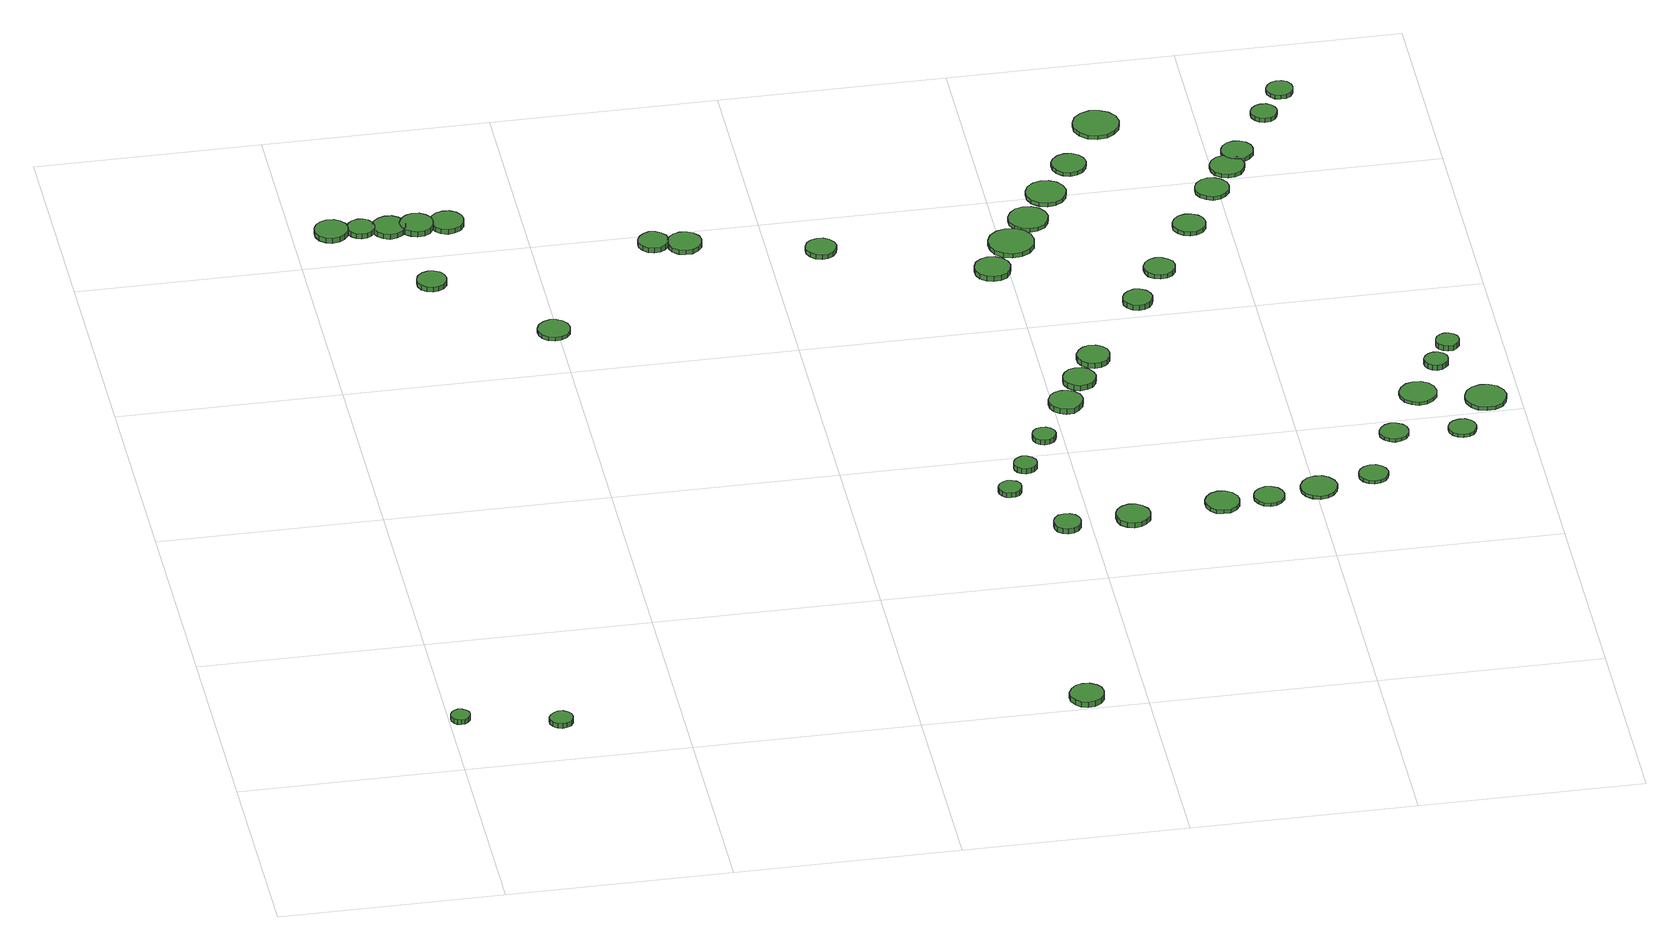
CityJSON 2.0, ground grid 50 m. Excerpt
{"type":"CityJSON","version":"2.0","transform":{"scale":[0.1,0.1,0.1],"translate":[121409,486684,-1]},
"CityObjects":{
"tree1":{"type":"SolitaryVegetationObject","attributes":{"function":"something"},"geometry":[{"type":"MultiSurface","lod":"1","boundaries":[[[0,1,2,3,4,5,6,7,8,9,10,11,12,13,14]],[[15,16,17,18,19,20,21,22,23,24,25,26,27,28,29]],[[0,29,28,1]],[[1,28,27,2]],[[2,27,26,3]],[[3,26,25,4]],[[4,25,24,5]],[[5,24,23,6]],[[6,23,22,7]],[[7,22,21,8]],[[8,21,20,9]],[[9,20,19,10]],[[10,19,18,11]],[[11,18,17,12]],[[12,17,16,13]],[[13,16,15,14]],[[14,15,29,0]]]}]},
"tree2":{"type":"SolitaryVegetationObject","attributes":{"function":"something"},"geometry":[{"type":"MultiSurface","lod":"1","boundaries":[[[30,31,32,33,34,35,36,37,38,39,40,41,42,43,44]],[[45,46,47,48,49,50,51,52,53,54,55,56,57,58,59]],[[30,59,58,31]],[[31,58,57,32]],[[32,57,56,33]],[[33,56,55,34]],[[34,55,54,35]],[[35,54,53,36]],[[36,53,52,37]],[[37,52,51,38]],[[38,51,50,39]],[[39,50,49,40]],[[40,49,48,41]],[[41,48,47,42]],[[42,47,46,43]],[[43,46,45,44]],[[44,45,59,30]]]}]},
"tree3":{"type":"SolitaryVegetationObject","attributes":{"function":"something"},"geometry":[{"type":"MultiSurface","lod":"1","boundaries":[[[60,61,62,63,64,65,66,67,68,69,70,71,72,73,74]],[[75,76,77,78,79,80,81,82,83,84,85,86,87,88,89]],[[60,89,88,61]],[[61,88,87,62]],[[62,87,86,63]],[[63,86,85,64]],[[64,85,84,65]],[[65,84,83,66]],[[66,83,82,67]],[[67,82,81,68]],[[68,81,80,69]],[[69,80,79,70]],[[70,79,78,71]],[[71,78,77,72]],[[72,77,76,73]],[[73,76,75,74]],[[74,75,89,60]]]}]},
"tree4":{"type":"SolitaryVegetationObject","attributes":{"function":"something"},"geometry":[{"type":"MultiSurface","lod":"1","boundaries":[[[90,91,92,93,94,95,96,97,98,99,100,101,102,103,104]],[[105,106,107,108,109,110,111,112,113,114,115,116,117,118,119]],[[90,119,118,91]],[[91,118,117,92]],[[92,117,116,93]],[[93,116,115,94]],[[94,115,114,95]],[[95,114,113,96]],[[96,113,112,97]],[[97,112,111,98]],[[98,111,110,99]],[[99,110,109,100]],[[100,109,108,101]],[[101,108,107,102]],[[102,107,106,103]],[[103,106,105,104]],[[104,105,119,90]]]}]},
"tree5":{"type":"SolitaryVegetationObject","attributes":{"function":"something"},"geometry":[{"type":"MultiSurface","lod":"1","boundaries":[[[120,121,122,123,124,125,126,127,128,129,130,131,132,133,134]],[[135,136,137,138,139,140,141,142,143,144,145,146,147,148,149]],[[120,149,148,121]],[[121,148,147,122]],[[122,147,146,123]],[[123,146,145,124]],[[124,145,144,125]],[[125,144,143,126]],[[126,143,142,127]],[[127,142,141,128]],[[128,141,140,129]],[[129,140,139,130]],[[130,139,138,131]],[[131,138,137,132]],[[132,137,136,133]],[[133,136,135,134]],[[134,135,149,120]]]}]},
"tree6":{"type":"SolitaryVegetationObject","attributes":{"function":"something"},"geometry":[{"type":"MultiSurface","lod":"1","boundaries":[[[150,151,152,153,154,155,156,157,158,159,160,161,162,163,164]],[[165,166,167,168,169,170,171,172,173,174,175,176,177,178,179]],[[150,179,178,151]],[[151,178,177,152]],[[152,177,176,153]],[[153,176,175,154]],[[154,175,174,155]],[[155,174,173,156]],[[156,173,172,157]],[[157,172,171,158]],[[158,171,170,159]],[[159,170,169,160]],[[160,169,168,161]],[[161,168,167,162]],[[162,167,166,163]],[[163,166,165,164]],[[164,165,179,150]]]}]},
"tree7":{"type":"SolitaryVegetationObject","attributes":{"function":"something"},"geometry":[{"type":"MultiSurface","lod":"1","boundaries":[[[180,181,182,183,184,185,186,187,188,189,190,191,192,193,194]],[[195,196,197,198,199,200,201,202,203,204,205,206,207,208,209]],[[180,209,208,181]],[[181,208,207,182]],[[182,207,206,183]],[[183,206,205,184]],[[184,205,204,185]],[[185,204,203,186]],[[186,203,202,187]],[[187,202,201,188]],[[188,201,200,189]],[[189,200,199,190]],[[190,199,198,191]],[[191,198,197,192]],[[192,197,196,193]],[[193,196,195,194]],[[194,195,209,180]]]}]},
"tree8":{"type":"SolitaryVegetationObject","attributes":{"function":"something"},"geometry":[{"type":"MultiSurface","lod":"1","boundaries":[[[210,211,212,213,214,215,216,217,218,219,220,221,222,223,224]],[[225,226,227,228,229,230,231,232,233,234,235,236,237,238,239]],[[210,239,238,211]],[[211,238,237,212]],[[212,237,236,213]],[[213,236,235,214]],[[214,235,234,215]],[[215,234,233,216]],[[216,233,232,217]],[[217,232,231,218]],[[218,231,230,219]],[[219,230,229,220]],[[220,229,228,221]],[[221,228,227,222]],[[222,227,226,223]],[[223,226,225,224]],[[224,225,239,210]]]}]},
"tree9":{"type":"SolitaryVegetationObject","attributes":{"function":"something"},"geometry":[{"type":"MultiSurface","lod":"1","boundaries":[[[240,241,242,243,244,245,246,247,248,249,250,251,252,253,254]],[[255,256,257,258,259,260,261,262,263,264,265,266,267,268,269]],[[240,269,268,241]],[[241,268,267,242]],[[242,267,266,243]],[[243,266,265,244]],[[244,265,264,245]],[[245,264,263,246]],[[246,263,262,247]],[[247,262,261,248]],[[248,261,260,249]],[[249,260,259,250]],[[250,259,258,251]],[[251,258,257,252]],[[252,257,256,253]],[[253,256,255,254]],[[254,255,269,240]]]}]},
"tree10":{"type":"SolitaryVegetationObject","attributes":{"function":"something"},"geometry":[{"type":"MultiSurface","lod":"1","boundaries":[[[270,271,272,273,274,275,276,277,278,279,280,281,282,283,284]],[[285,286,287,288,289,290,291,292,293,294,295,296,297,298,299]],[[270,299,298,271]],[[271,298,297,272]],[[272,297,296,273]],[[273,296,295,274]],[[274,295,294,275]],[[275,294,293,276]],[[276,293,292,277]],[[277,292,291,278]],[[278,291,290,279]],[[279,290,289,280]],[[280,289,288,281]],[[281,288,287,282]],[[282,287,286,283]],[[283,286,285,284]],[[284,285,299,270]]]}]},
"tree11":{"type":"SolitaryVegetationObject","attributes":{"function":"something"},"geometry":[{"type":"MultiSurface","lod":"1","boundaries":[[[300,301,302,303,304,305,306,307,308,309,310,311,312,313,314]],[[315,316,317,318,319,320,321,322,323,324,325,326,327,328,329]],[[300,329,328,301]],[[301,328,327,302]],[[302,327,326,303]],[[303,326,325,304]],[[304,325,324,305]],[[305,324,323,306]],[[306,323,322,307]],[[307,322,321,308]],[[308,321,320,309]],[[309,320,319,310]],[[310,319,318,311]],[[311,318,317,312]],[[312,317,316,313]],[[313,316,315,314]],[[314,315,329,300]]]}]},
"tree12":{"type":"SolitaryVegetationObject","attributes":{"function":"something"},"geometry":[{"type":"MultiSurface","lod":"1","boundaries":[[[330,331,332,333,334,335,336,337,338,339,340,341,342,343,344]],[[345,346,347,348,349,350,351,352,353,354,355,356,357,358,359]],[[330,359,358,331]],[[331,358,357,332]],[[332,357,356,333]],[[333,356,355,334]],[[334,355,354,335]],[[335,354,353,336]],[[336,353,352,337]],[[337,352,351,338]],[[338,351,350,339]],[[339,350,349,340]],[[340,349,348,341]],[[341,348,347,342]],[[342,347,346,343]],[[343,346,345,344]],[[344,345,359,330]]]}]},
"tree13":{"type":"SolitaryVegetationObject","attributes":{"function":"something"},"geometry":[{"type":"MultiSurface","lod":"1","boundaries":[[[360,361,362,363,364,365,366,367,368,369,370,371,372,373,374]],[[375,376,377,378,379,380,381,382,383,384,385,386,387,388,389]],[[360,389,388,361]],[[361,388,387,362]],[[362,387,386,363]],[[363,386,385,364]],[[364,385,384,365]],[[365,384,383,366]],[[366,383,382,367]],[[367,382,381,368]],[[368,381,380,369]],[[369,380,379,370]],[[370,379,378,371]],[[371,378,377,372]],[[372,377,376,373]],[[373,376,375,374]],[[374,375,389,360]]]}]},
"tree14":{"type":"SolitaryVegetationObject","attributes":{"function":"something"},"geometry":[{"type":"MultiSurface","lod":"1","boundaries":[[[390,391,392,393,394,395,396,397,398,399,400,401,402,403,404]],[[405,406,407,408,409,410,411,412,413,414,415,416,417,418,419]],[[390,419,418,391]],[[391,418,417,392]],[[392,417,416,393]],[[393,416,415,394]],[[394,415,414,395]],[[395,414,413,396]],[[396,413,412,397]],[[397,412,411,398]],[[398,411,410,399]],[[399,410,409,400]],[[400,409,408,401]],[[401,408,407,402]],[[402,407,406,403]],[[403,406,405,404]],[[404,405,419,390]]]}]},
"tree15":{"type":"SolitaryVegetationObject","attributes":{"function":"something"},"geometry":[{"type":"MultiSurface","lod":"1","boundaries":[[[420,421,422,423,424,425,426,427,428,429,430,431,432,433,434]],[[435,436,437,438,439,440,441,442,443,444,445,446,447,448,449]],[[420,449,448,421]],[[421,448,447,422]],[[422,447,446,423]],[[423,446,445,424]],[[424,445,444,425]],[[425,444,443,426]],[[426,443,442,427]],[[427,442,441,428]],[[428,441,440,429]],[[429,440,439,430]],[[430,439,438,431]],[[431,438,437,432]],[[432,437,436,433]],[[433,436,435,434]],[[434,435,449,420]]]}]},
"tree16":{"type":"SolitaryVegetationObject","attributes":{"function":"something"},"geometry":[{"type":"MultiSurface","lod":"1","boundaries":[[[450,451,452,453,454,455,456,457,458,459,460,461,462,463,464]],[[465,466,467,468,469,470,471,472,473,474,475,476,477,478,479]],[[450,479,478,451]],[[451,478,477,452]],[[452,477,476,453]],[[453,476,475,454]],[[454,475,474,455]],[[455,474,473,456]],[[456,473,472,457]],[[457,472,471,458]],[[458,471,470,459]],[[459,470,469,460]],[[460,469,468,461]],[[461,468,467,462]],[[462,467,466,463]],[[463,466,465,464]],[[464,465,479,450]]]}]},
"tree17":{"type":"SolitaryVegetationObject","attributes":{"function":"something"},"geometry":[{"type":"MultiSurface","lod":"1","boundaries":[[[480,481,482,483,484,485,486,487,488,489,490,491,492,493,494]],[[495,496,497,498,499,500,501,502,503,504,505,506,507,508,509]],[[480,509,508,481]],[[481,508,507,482]],[[482,507,506,483]],[[483,506,505,484]],[[484,505,504,485]],[[485,504,503,486]],[[486,503,502,487]],[[487,502,501,488]],[[488,501,500,489]],[[489,500,499,490]],[[490,499,498,491]],[[491,498,497,492]],[[492,497,496,493]],[[493,496,495,494]],[[494,495,509,480]]]}]},
"tree18":{"type":"SolitaryVegetationObject","attributes":{"function":"something"},"geometry":[{"type":"MultiSurface","lod":"1","boundaries":[[[510,511,512,513,514,515,516,517,518,519,520,521,522,523,524]],[[525,526,527,528,529,530,531,532,533,534,535,536,537,538,539]],[[510,539,538,511]],[[511,538,537,512]],[[512,537,536,513]],[[513,536,535,514]],[[514,535,534,515]],[[515,534,533,516]],[[516,533,532,517]],[[517,532,531,518]],[[518,531,530,519]],[[519,530,529,520]],[[520,529,528,521]],[[521,528,527,522]],[[522,527,526,523]],[[523,526,525,524]],[[524,525,539,510]]]}]},
"tree19":{"type":"SolitaryVegetationObject","attributes":{"function":"something"},"geometry":[{"type":"MultiSurface","lod":"1","boundaries":[[[540,541,542,543,544,545,546,547,548,549,550,551,552,553,554]],[[555,556,557,558,559,560,561,562,563,564,565,566,567,568,569]],[[540,569,568,541]],[[541,568,567,542]],[[542,567,566,543]],[[543,566,565,544]],[[544,565,564,545]],[[545,564,563,546]],[[546,563,562,547]],[[547,562,561,548]],[[548,561,560,549]],[[549,560,559,550]],[[550,559,558,551]],[[551,558,557,552]],[[552,557,556,553]],[[553,556,555,554]],[[554,555,569,540]]]}]},
"tree20":{"type":"SolitaryVegetationObject","attributes":{"function":"something"},"geometry":[{"type":"MultiSurface","lod":"1","boundaries":[[[570,571,572,573,574,575,576,577,578,579,580,581,582,583,584]],[[585,586,587,588,589,590,591,592,593,594,595,596,597,598,599]],[[570,599,598,571]],[[571,598,597,572]],[[572,597,596,573]],[[573,596,595,574]],[[574,595,594,575]],[[575,594,593,576]],[[576,593,592,577]],[[577,592,591,578]],[[578,591,590,579]],[[579,590,589,580]],[[580,589,588,581]],[[581,588,587,582]],[[582,587,586,583]],[[583,586,585,584]],[[584,585,599,570]]]}]},
"tree21":{"type":"SolitaryVegetationObject","attributes":{"function":"something"},"geometry":[{"type":"MultiSurface","lod":"1","boundaries":[[[600,601,602,603,604,605,606,607,608,609,610,611,612,613,614]],[[615,616,617,618,619,620,621,622,623,624,625,626,627,628,629]],[[600,629,628,601]],[[601,628,627,602]],[[602,627,626,603]],[[603,626,625,604]],[[604,625,624,605]],[[605,624,623,606]],[[606,623,622,607]],[[607,622,621,608]],[[608,621,620,609]],[[609,620,619,610]],[[610,619,618,611]],[[611,618,617,612]],[[612,617,616,613]],[[613,616,615,614]],[[614,615,629,600]]]}]},
"tree22":{"type":"SolitaryVegetationObject","attributes":{"function":"something"},"geometry":[{"type":"MultiSurface","lod":"1","boundaries":[[[630,631,632,633,634,635,636,637,638,639,640,641,642,643,644]],[[645,646,647,648,649,650,651,652,653,654,655,656,657,658,659]],[[630,659,658,631]],[[631,658,657,632]],[[632,657,656,633]],[[633,656,655,634]],[[634,655,654,635]],[[635,654,653,636]],[[636,653,652,637]],[[637,652,651,638]],[[638,651,650,639]],[[639,650,649,640]],[[640,649,648,641]],[[641,648,647,642]],[[642,647,646,643]],[[643,646,645,644]],[[644,645,659,630]]]}]},
"tree23":{"type":"SolitaryVegetationObject","attributes":{"function":"something"},"geometry":[{"type":"MultiSurface","lod":"1","boundaries":[[[660,661,662,663,664,665,666,667,668,669,670,671,672,673,674]],[[675,676,677,678,679,680,681,682,683,684,685,686,687,688,689]],[[660,689,688,661]],[[661,688,687,662]],[[662,687,686,663]],[[663,686,685,664]],[[664,685,684,665]],[[665,684,683,666]],[[666,683,682,667]],[[667,682,681,668]],[[668,681,680,669]],[[669,680,679,670]],[[670,679,678,671]],[[671,678,677,672]],[[672,677,676,673]],[[673,676,675,674]],[[674,675,689,660]]]}]},
"tree24":{"type":"SolitaryVegetationObject","attributes":{"function":"something"},"geometry":[{"type":"MultiSurface","lod":"1","boundaries":[[[690,691,692,693,694,695,696,697,698,699,700,701,702,703,704]],[[705,706,707,708,709,710,711,712,713,714,715,716,717,718,719]],[[690,719,718,691]],[[691,718,717,692]],[[692,717,716,693]],[[693,716,715,694]],[[694,715,714,695]],[[695,714,713,696]],[[696,713,712,697]],[[697,712,711,698]],[[698,711,710,699]],[[699,710,709,700]],[[700,709,708,701]],[[701,708,707,702]],[[702,707,706,703]],[[703,706,705,704]],[[704,705,719,690]]]}]},
"tree25":{"type":"SolitaryVegetationObject","attributes":{"function":"something"},"geometry":[{"type":"MultiSurface","lod":"1","boundaries":[[[720,721,722,723,724,725,726,727,728,729,730,731,732,733,734]],[[735,736,737,738,739,740,741,742,743,744,745,746,747,748,749]],[[720,749,748,721]],[[721,748,747,722]],[[722,747,746,723]],[[723,746,745,724]],[[724,745,744,725]],[[725,744,743,726]],[[726,743,742,727]],[[727,742,741,728]],[[728,741,740,729]],[[729,740,739,730]],[[730,739,738,731]],[[731,738,737,732]],[[732,737,736,733]],[[733,736,735,734]],[[734,735,749,720]]]}]},
"tree26":{"type":"SolitaryVegetationObject","attributes":{"function":"something"},"geometry":[{"type":"MultiSurface","lod":"1","boundaries":[[[750,751,752,753,754,755,756,757,758,759,760,761,762,763,764]],[[765,766,767,768,769,770,771,772,773,774,775,776,777,778,779]],[[750,779,778,751]],[[751,778,777,752]],[[752,777,776,753]],[[753,776,775,754]],[[754,775,774,755]],[[755,774,773,756]],[[756,773,772,757]],[[757,772,771,758]],[[758,771,770,759]],[[759,770,769,760]],[[760,769,768,761]],[[761,768,767,762]],[[762,767,766,763]],[[763,766,765,764]],[[764,765,779,750]]]}]},
"tree27":{"type":"SolitaryVegetationObject","attributes":{"function":"something"},"geometry":[{"type":"MultiSurface","lod":"1","boundaries":[[[780,781,782,783,784,785,786,787,788,789,790,791,792,793,794]],[[795,796,797,798,799,800,801,802,803,804,805,806,807,808,809]],[[780,809,808,781]],[[781,808,807,782]],[[782,807,806,783]],[[783,806,805,784]],[[784,805,804,785]],[[785,804,803,786]],[[786,803,802,787]],[[787,802,801,788]],[[788,801,800,789]],[[789,800,799,790]],[[790,799,798,791]],[[791,798,797,792]],[[792,797,796,793]],[[793,796,795,794]],[[794,795,809,780]]]}]},
"tree28":{"type":"SolitaryVegetationObject","attributes":{"function":"something"},"geometry":[{"type":"MultiSurface","lod":"1","boundaries":[[[810,811,812,813,814,815,816,817,818,819,820,821,822,823,824]],[[825,826,827,828,829,830,831,832,833,834,835,836,837,838,839]],[[810,839,838,811]],[[811,838,837,812]],[[812,837,836,813]],[[813,836,835,814]],[[814,835,834,815]],[[815,834,833,816]],[[816,833,832,817]],[[817,832,831,818]],[[818,831,830,819]],[[819,830,829,820]],[[820,829,828,821]],[[821,828,827,822]],[[822,827,826,823]],[[823,826,825,824]],[[824,825,839,810]]]}]},
"tree29":{"type":"SolitaryVegetationObject","attributes":{"function":"something"},"geometry":[{"type":"MultiSurface","lod":"1","boundaries":[[[840,841,842,843,844,845,846,847,848,849,850,851,852,853,854]],[[855,856,857,858,859,860,861,862,863,864,865,866,867,868,869]],[[840,869,868,841]],[[841,868,867,842]],[[842,867,866,843]],[[843,866,865,844]],[[844,865,864,845]],[[845,864,863,846]],[[846,863,862,847]],[[847,862,861,848]],[[848,861,860,849]],[[849,860,859,850]],[[850,859,858,851]],[[851,858,857,852]],[[852,857,856,853]],[[853,856,855,854]],[[854,855,869,840]]]}]},
"tree30":{"type":"SolitaryVegetationObject","attributes":{"function":"something"},"geometry":[{"type":"MultiSurface","lod":"1","boundaries":[[[870,871,872,873,874,875,876,877,878,879,880,881,882,883,884]],[[885,886,887,888,889,890,891,892,893,894,895,896,897,898,899]],[[870,899,898,871]],[[871,898,897,872]],[[872,897,896,873]],[[873,896,895,874]],[[874,895,894,875]],[[875,894,893,876]],[[876,893,892,877]],[[877,892,891,878]],[[878,891,890,879]],[[879,890,889,880]],[[880,889,888,881]],[[881,888,887,882]],[[882,887,886,883]],[[883,886,885,884]],[[884,885,899,870]]]}]},
"tree31":{"type":"SolitaryVegetationObject","attributes":{"function":"something"},"geometry":[{"type":"MultiSurface","lod":"1","boundaries":[[[900,901,902,903,904,905,906,907,908,909,910,911,912,913,914]],[[915,916,917,918,919,920,921,922,923,924,925,926,927,928,929]],[[900,929,928,901]],[[901,928,927,902]],[[902,927,926,903]],[[903,926,925,904]],[[904,925,924,905]],[[905,924,923,906]],[[906,923,922,907]],[[907,922,921,908]],[[908,921,920,909]],[[909,920,919,910]],[[910,919,918,911]],[[911,918,917,912]],[[912,917,916,913]],[[913,916,915,914]],[[914,915,929,900]]]}]},
"tree32":{"type":"SolitaryVegetationObject","attributes":{"function":"something"},"geometry":[{"type":"MultiSurface","lod":"1","boundaries":[[[930,931,932,933,934,935,936,937,938,939,940,941,942,943,944]],[[945,946,947,948,949,950,951,952,953,954,955,956,957,958,959]],[[930,959,958,931]],[[931,958,957,932]],[[932,957,956,933]],[[933,956,955,934]],[[934,955,954,935]],[[935,954,953,936]],[[936,953,952,937]],[[937,952,951,938]],[[938,951,950,939]],[[939,950,949,940]],[[940,949,948,941]],[[941,948,947,942]],[[942,947,946,943]],[[943,946,945,944]],[[944,945,959,930]]]}]},
"tree33":{"type":"SolitaryVegetationObject","attributes":{"function":"something"},"geometry":[{"type":"MultiSurface","lod":"1","boundaries":[[[960,961,962,963,964,965,966,967,968,969,970,971,972,973,974]],[[975,976,977,978,979,980,981,982,983,984,985,986,987,988,989]],[[960,989,988,961]],[[961,988,987,962]],[[962,987,986,963]],[[963,986,985,964]],[[964,985,984,965]],[[965,984,983,966]],[[966,983,982,967]],[[967,982,981,968]],[[968,981,980,969]],[[969,980,979,970]],[[970,979,978,971]],[[971,978,977,972]],[[972,977,976,973]],[[973,976,975,974]],[[974,975,989,960]]]}]},
"tree34":{"type":"SolitaryVegetationObject","attributes":{"function":"something"},"geometry":[{"type":"MultiSurface","lod":"1","boundaries":[[[990,991,992,993,994,995,996,997,998,999,1000,1001,1002,1003,1004]],[[1005,1006,1007,1008,1009,1010,1011,1012,1013,1014,1015,1016,1017,1018,1019]],[[990,1019,1018,991]],[[991,1018,1017,992]],[[992,1017,1016,993]],[[993,1016,1015,994]],[[994,1015,1014,995]],[[995,1014,1013,996]],[[996,1013,1012,997]],[[997,1012,1011,998]],[[998,1011,1010,999]],[[999,1010,1009,1000]],[[1000,1009,1008,1001]],[[1001,1008,1007,1002]],[[1002,1007,1006,1003]],[[1003,1006,1005,1004]],[[1004,1005,1019,990]]]}]},
"tree35":{"type":"SolitaryVegetationObject","attributes":{"function":"something"},"geometry":[{"type":"MultiSurface","lod":"1","boundaries":[[[1020,1021,1022,1023,1024,1025,1026,1027,1028,1029,1030,1031,1032,1033,1034]],[[1035,1036,1037,1038,1039,1040,1041,1042,1043,1044,1045,1046,1047,1048,1049]],[[1020,1049,1048,1021]],[[1021,1048,1047,1022]],[[1022,1047,1046,1023]],[[1023,1046,1045,1024]],[[1024,1045,1044,1025]],[[1025,1044,1043,1026]],[[1026,1043,1042,1027]],[[1027,1042,1041,1028]],[[1028,1041,1040,1029]],[[1029,1040,1039,1030]],[[1030,1039,1038,1031]],[[1031,1038,1037,1032]],[[1032,1037,1036,1033]],[[1033,1036,1035,1034]],[[1034,1035,1049,1020]]]}]},
"tree36":{"type":"SolitaryVegetationObject","attributes":{"function":"something"},"geometry":[{"type":"MultiSurface","lod":"1","boundaries":[[[1050,1051,1052,1053,1054,1055,1056,1057,1058,1059,1060,1061,1062,1063,1064]],[[1065,1066,1067,1068,1069,1070,1071,1072,1073,1074,1075,1076,1077,1078,1079]],[[1050,1079,1078,1051]],[[1051,1078,1077,1052]],[[1052,1077,1076,1053]],[[1053,1076,1075,1054]],[[1054,1075,1074,1055]],[[1055,1074,1073,1056]],[[1056,1073,1072,1057]],[[1057,1072,1071,1058]],[[1058,1071,1070,1059]],[[1059,1070,1069,1060]],[[1060,1069,1068,1061]],[[1061,1068,1067,1062]],[[1062,1067,1066,1063]],[[1063,1066,1065,1064]],[[1064,1065,1079,1050]]]}]},
"tree37":{"type":"SolitaryVegetationObject","attributes":{"function":"something"},"geometry":[{"type":"MultiSurface","lod":"1","boundaries":[[[1080,1081,1082,1083,1084,1085,1086,1087,1088,1089,1090,1091,1092,1093,1094]],[[1095,1096,1097,1098,1099,1100,1101,1102,1103,1104,1105,1106,1107,1108,1109]],[[1080,1109,1108,1081]],[[1081,1108,1107,1082]],[[1082,1107,1106,1083]],[[1083,1106,1105,1084]],[[1084,1105,1104,1085]],[[1085,1104,1103,1086]],[[1086,1103,1102,1087]],[[1087,1102,1101,1088]],[[1088,1101,1100,1089]],[[1089,1100,1099,1090]],[[1090,1099,1098,1091]],[[1091,1098,1097,1092]],[[1092,1097,1096,1093]],[[1093,1096,1095,1094]],[[1094,1095,1109,1080]]]}]},
"tree38":{"type":"SolitaryVegetationObject","attributes":{"function":"something"},"geometry":[{"type":"MultiSurface","lod":"1","boundaries":[[[1110,1111,1112,1113,1114,1115,1116,1117,1118,1119,1120,1121,1122,1123,1124]],[[1125,1126,1127,1128,1129,1130,1131,1132,1133,1134,1135,1136,1137,1138,1139]],[[1110,1139,1138,1111]],[[1111,1138,1137,1112]],[[1112,1137,1136,1113]],[[1113,1136,1135,1114]],[[1114,1135,1134,1115]],[[1115,1134,1133,1116]],[[1116,1133,1132,1117]],[[1117,1132,1131,1118]],[[1118,1131,1130,1119]],[[1119,1130,1129,1120]],[[1120,1129,1128,1121]],[[1121,1128,1127,1122]],[[1122,1127,1126,1123]],[[1123,1126,1125,1124]],[[1124,1125,1139,1110]]]}]},
"tree39":{"type":"SolitaryVegetationObject","attributes":{"function":"something"},"geometry":[{"type":"MultiSurface","lod":"1","boundaries":[[[1140,1141,1142,1143,1144,1145,1146,1147,1148,1149,1150,1151,1152,1153,1154]],[[1155,1156,1157,1158,1159,1160,1161,1162,1163,1164,1165,1166,1167,1168,1169]],[[1140,1169,1168,1141]],[[1141,1168,1167,1142]],[[1142,1167,1166,1143]],[[1143,1166,1165,1144]],[[1144,1165,1164,1145]],[[1145,1164,1163,1146]],[[1146,1163,1162,1147]],[[1147,1162,1161,1148]],[[1148,1161,1160,1149]],[[1149,1160,1159,1150]],[[1150,1159,1158,1151]],[[1151,1158,1157,1152]],[[1152,1157,1156,1153]],[[1153,1156,1155,1154]],[[1154,1155,1169,1140]]]}]},
"tree40":{"type":"SolitaryVegetationObject","attributes":{"function":"something"},"geometry":[{"type":"MultiSurface","lod":"1","boundaries":[[[1170,1171,1172,1173,1174,1175,1176,1177,1178,1179,1180,1181,1182,1183,1184]],[[1185,1186,1187,1188,1189,1190,1191,1192,1193,1194,1195,1196,1197,1198,1199]],[[1170,1199,1198,1171]],[[1171,1198,1197,1172]],[[1172,1197,1196,1173]],[[1173,1196,1195,1174]],[[1174,1195,1194,1175]],[[1175,1194,1193,1176]],[[1176,1193,1192,1177]],[[1177,1192,1191,1178]],[[1178,1191,1190,1179]],[[1179,1190,1189,1180]],[[1180,1189,1188,1181]],[[1181,1188,1187,1182]],[[1182,1187,1186,1183]],[[1183,1186,1185,1184]],[[1184,1185,1199,1170]]]}]},
"tree41":{"type":"SolitaryVegetationObject","attributes":{"function":"something"},"geometry":[{"type":"MultiSurface","lod":"1","boundaries":[[[1200,1201,1202,1203,1204,1205,1206,1207,1208,1209,1210,1211,1212,1213,1214]],[[1215,1216,1217,1218,1219,1220,1221,1222,1223,1224,1225,1226,1227,1228,1229]],[[1200,1229,1228,1201]],[[1201,1228,1227,1202]],[[1202,1227,1226,1203]],[[1203,1226,1225,1204]],[[1204,1225,1224,1205]],[[1205,1224,1223,1206]],[[1206,1223,1222,1207]],[[1207,1222,1221,1208]],[[1208,1221,1220,1209]],[[1209,1220,1219,1210]],[[1210,1219,1218,1211]],[[1211,1218,1217,1212]],[[1212,1217,1216,1213]],[[1213,1216,1215,1214]],[[1214,1215,1229,1200]]]}]},
"tree42":{"type":"SolitaryVegetationObject","attributes":{"function":"something"},"geometry":[{"type":"MultiSurface","lod":"1","boundaries":[[[1230,1231,1232,1233,1234,1235,1236,1237,1238,1239,1240,1241,1242,1243,1244]],[[1245,1246,1247,1248,1249,1250,1251,1252,1253,1254,1255,1256,1257,1258,1259]],[[1230,1259,1258,1231]],[[1231,1258,1257,1232]],[[1232,1257,1256,1233]],[[1233,1256,1255,1234]],[[1234,1255,1254,1235]],[[1235,1254,1253,1236]],[[1236,1253,1252,1237]],[[1237,1252,1251,1238]],[[1238,1251,1250,1239]],[[1239,1250,1249,1240]],[[1240,1249,1248,1241]],[[1241,1248,1247,1242]],[[1242,1247,1246,1243]],[[1243,1246,1245,1244]],[[1244,1245,1259,1230]]]}]},
"tree43":{"type":"SolitaryVegetationObject","attributes":{"function":"something"},"geometry":[{"type":"MultiSurface","lod":"1","boundaries":[[[1260,1261,1262,1263,1264,1265,1266,1267,1268,1269,1270,1271,1272,1273,1274]],[[1275,1276,1277,1278,1279,1280,1281,1282,1283,1284,1285,1286,1287,1288,1289]],[[1260,1289,1288,1261]],[[1261,1288,1287,1262]],[[1262,1287,1286,1263]],[[1263,1286,1285,1264]],[[1264,1285,1284,1265]],[[1265,1284,1283,1266]],[[1266,1283,1282,1267]],[[1267,1282,1281,1268]],[[1268,1281,1280,1269]],[[1269,1280,1279,1270]],[[1270,1279,1278,1271]],[[1271,1278,1277,1272]],[[1272,1277,1276,1273]],[[1273,1276,1275,1274]],[[1274,1275,1289,1260]]]}]},
"tree44":{"type":"SolitaryVegetationObject","attributes":{"function":"something"},"geometry":[{"type":"MultiSurface","lod":"1","boundaries":[[[1290,1291,1292,1293,1294,1295,1296,1297,1298,1299,1300,1301,1302,1303,1304]],[[1305,1306,1307,1308,1309,1310,1311,1312,1313,1314,1315,1316,1317,1318,1319]],[[1290,1319,1318,1291]],[[1291,1318,1317,1292]],[[1292,1317,1316,1293]],[[1293,1316,1315,1294]],[[1294,1315,1314,1295]],[[1295,1314,1313,1296]],[[1296,1313,1312,1297]],[[1297,1312,1311,1298]],[[1298,1311,1310,1299]],[[1299,1310,1309,1300]],[[1300,1309,1308,1301]],[[1301,1308,1307,1302]],[[1302,1307,1306,1303]],[[1303,1306,1305,1304]],[[1304,1305,1319,1290]]]}]},
"tree45":{"type":"SolitaryVegetationObject","attributes":{"function":"something"},"geometry":[{"type":"MultiSurface","lod":"1","boundaries":[[[1320,1321,1322,1323,1324,1325,1326,1327,1328,1329,1330,1331,1332,1333,1334]],[[1335,1336,1337,1338,1339,1340,1341,1342,1343,1344,1345,1346,1347,1348,1349]],[[1320,1349,1348,1321]],[[1321,1348,1347,1322]],[[1322,1347,1346,1323]],[[1323,1346,1345,1324]],[[1324,1345,1344,1325]],[[1325,1344,1343,1326]],[[1326,1343,1342,1327]],[[1327,1342,1341,1328]],[[1328,1341,1340,1329]],[[1329,1340,1339,1330]],[[1330,1339,1338,1331]],[[1331,1338,1337,1332]],[[1332,1337,1336,1333]],[[1333,1336,1335,1334]],[[1334,1335,1349,1320]]]}]}
},
"vertices":[
[43,178,31],[42,187,31],[36,194,31],[29,199,31],[20,200,31],[11,197,31],[5,191,31],[1,183,31],[1,174,31],[5,166,31],[11,160,31],[20,157,31],[29,158,31],[36,163,31],[42,170,31],[42,170,19],[36,163,19],[29,158,19],[20,157,19],[11,160,19],[5,166,19],[1,174,19],[1,183,19],[5,191,19],[11,197,19],[20,200,19],[29,199,19],[36,194,19],[42,187,19],[43,178,19],
[262,140,24],[260,151,24],[254,159,24],[244,165,24],[234,166,24],[224,162,24],[216,155,24],[211,146,24],[211,135,24],[216,125,24],[224,118,24],[234,115,24],[244,116,24],[254,121,24],[260,130,24],[260,130,12],[254,121,12],[244,116,12],[234,115,12],[224,118,12],[216,125,12],[211,135,12],[211,146,12],[216,155,12],[224,162,12],[234,166,12],[244,165,12],[254,159,12],[260,151,12],[262,140,12],
[121,2116,27],[118,2131,27],[109,2144,27],[96,2152,27],[80,2153,27],[66,2148,27],[54,2138,27],[48,2124,27],[48,2109,27],[54,2094,27],[66,2084,27],[80,2079,27],[96,2081,27],[109,2089,27],[118,2101,27],[118,2101,14],[109,2089,14],[96,2081,14],[80,2079,14],[66,2084,14],[54,2094,14],[48,2109,14],[48,2124,14],[54,2138,14],[66,2148,14],[80,2153,14],[96,2152,14],[109,2144,14],[118,2131,14],[121,2116,14],
[179,2117,25],[177,2129,25],[169,2140,25],[158,2146,25],[146,2147,25],[134,2143,25],[125,2135,25],[119,2123,25],[119,2111,25],[125,2099,25],[134,2091,25],[146,2087,25],[158,2088,25],[169,2094,25],[177,2105,25],[177,2105,13],[169,2094,13],[158,2088,13],[146,2087,13],[134,2091,13],[125,2099,13],[119,2111,13],[119,2123,13],[125,2135,13],[134,2143,13],[146,2147,13],[158,2146,13],[169,2140,13],[177,2129,13],[179,2117,13],
[297,1889,23],[294,1903,23],[286,1914,23],[274,1920,23],[261,1922,23],[248,1918,23],[237,1909,23],[232,1896,23],[232,1882,23],[237,1870,23],[248,1861,23],[261,1857,23],[274,1858,23],[286,1865,23],[294,1876,23],[294,1876,11],[286,1865,11],[274,1858,11],[261,1857,11],[248,1861,11],[237,1870,11],[232,1882,11],[232,1896,11],[237,1909,11],[248,1918,11],[261,1922,11],[274,1920,11],[286,1914,11],[294,1903,11],[297,1889,11],
[247,2113,24],[244,2128,24],[235,2141,24],[222,2149,24],[206,2150,24],[192,2145,24],[180,2135,24],[174,2121,24],[174,2106,24],[180,2091,24],[192,2081,24],[206,2076,24],[222,2078,24],[235,2086,24],[244,2098,24],[244,2098,12],[235,2086,12],[222,2078,12],[206,2076,12],[192,2081,12],[180,2091,12],[174,2106,12],[174,2121,12],[180,2135,12],[192,2145,12],[206,2150,12],[222,2149,12],[235,2141,12],[244,2128,12],[247,2113,12],
[307,2112,25],[304,2127,25],[295,2139,25],[282,2147,25],[266,2149,25],[252,2144,25],[240,2134,25],[234,2119,25],[234,2104,25],[240,2090,25],[252,2080,25],[266,2075,25],[282,2076,25],[295,2084,25],[304,2097,25],[304,2097,12],[295,2084,12],[282,2076,12],[266,2075,12],[252,2080,12],[240,2090,12],[234,2104,12],[234,2119,12],[240,2134,12],[252,2144,12],[266,2149,12],[282,2147,12],[295,2139,12],[304,2127,12],[307,2112,12],
[374,2112,23],[371,2127,23],[362,2140,23],[348,2148,23],[333,2149,23],[318,2145,23],[307,2134,23],[301,2120,23],[301,2105,23],[307,2091,23],[318,2080,23],[333,2075,23],[348,2077,23],[362,2085,23],[371,2097,23],[371,2097,11],[362,2085,11],[348,2077,11],[333,2075,11],[318,2080,11],[307,2091,11],[301,2105,11],[301,2120,11],[307,2134,11],[318,2145,11],[333,2149,11],[348,2148,11],[362,2140,11],[371,2127,11],[374,2112,11],
[527,1662,16],[524,1676,16],[515,1689,16],[502,1696,16],[488,1698,16],[473,1693,16],[462,1683,16],[456,1669,16],[456,1654,16],[462,1641,16],[473,1631,16],[488,1626,16],[502,1628,16],[515,1635,16],[524,1647,16],[524,1647,7],[515,1635,7],[502,1628,7],[488,1626,7],[473,1631,7],[462,1641,7],[456,1654,7],[456,1669,7],[462,1683,7],[473,1693,7],[488,1698,7],[502,1696,7],[515,1689,7],[524,1676,7],[527,1662,7],
[795,1964,19],[793,1977,19],[784,1988,19],[773,1995,19],[759,1997,19],[746,1992,19],[736,1983,19],[730,1971,19],[730,1957,19],[736,1944,19],[746,1935,19],[759,1931,19],[773,1932,19],[784,1939,19],[793,1950,19],[793,1950,7],[784,1939,7],[773,1932,7],[759,1931,7],[746,1935,7],[736,1944,7],[730,1957,7],[730,1971,7],[736,1983,7],[746,1992,7],[759,1997,7],[773,1995,7],[784,1988,7],[793,1977,7],[795,1964,7],
[1408,39,22],[1405,55,22],[1396,67,22],[1382,75,22],[1366,77,22],[1351,72,22],[1340,61,22],[1333,47,22],[1333,31,22],[1340,17,22],[1351,6,22],[1366,1,22],[1382,3,22],[1396,11,22],[1405,24,22],[1405,24,9],[1396,11,9],[1382,3,9],[1366,1,9],[1351,6,9],[1340,17,9],[1333,31,9],[1333,47,9],[1340,61,9],[1351,72,9],[1366,77,9],[1382,75,9],[1396,67,9],[1405,55,9],[1408,39,9],
[866,1949,18],[863,1964,18],[853,1977,18],[840,1984,18],[824,1986,18],[810,1981,18],[798,1971,18],[792,1957,18],[792,1941,18],[798,1927,18],[810,1916,18],[824,1912,18],[840,1913,18],[853,1921,18],[863,1934,18],[863,1934,7],[853,1921,7],[840,1913,7],[824,1912,7],[810,1916,7],[798,1927,7],[792,1941,7],[792,1957,7],[798,1971,7],[810,1981,7],[824,1986,7],[840,1984,7],[853,1977,7],[863,1964,7],[866,1949,7],
[1375,867,22],[1373,878,22],[1367,886,22],[1357,891,22],[1347,893,22],[1337,889,22],[1329,882,22],[1324,872,22],[1324,862,22],[1329,852,22],[1337,845,22],[1347,842,22],[1357,843,22],[1367,848,22],[1373,857,22],[1373,857,10],[1367,848,10],[1357,843,10],[1347,842,10],[1337,845,10],[1329,852,10],[1324,862,10],[1324,872,10],[1329,882,10],[1337,889,10],[1347,893,10],[1357,891,10],[1367,886,10],[1373,878,10],[1375,867,10],
[1477,707,25],[1474,720,25],[1467,730,25],[1456,736,25],[1443,737,25],[1431,734,25],[1422,725,25],[1417,714,25],[1417,701,25],[1422,689,25],[1431,681,25],[1443,677,25],[1456,678,25],[1467,685,25],[1474,695,25],[1474,695,12],[1467,685,12],[1456,678,12],[1443,677,12],[1431,681,12],[1422,689,12],[1417,701,12],[1417,714,12],[1422,725,12],[1431,734,12],[1443,737,12],[1456,736,12],[1467,730,12],[1474,720,12],[1477,707,12],
[1149,1876,18],[1146,1889,18],[1137,1901,18],[1125,1908,18],[1111,1909,18],[1098,1905,18],[1087,1896,18],[1081,1883,18],[1081,1869,18],[1087,1856,18],[1098,1846,18],[1111,1842,18],[1125,1843,18],[1137,1850,18],[1146,1862,18],[1146,1862,7],[1137,1850,7],[1125,1843,7],[1111,1842,7],[1098,1846,7],[1087,1856,7],[1081,1869,7],[1081,1883,7],[1087,1896,7],[1098,1905,7],[1111,1909,7],[1125,1908,7],[1137,1901,7],[1146,1889,7],[1149,1876,7],
[1425,958,20],[1423,968,20],[1416,977,20],[1407,982,20],[1396,984,20],[1386,980,20],[1378,973,20],[1374,963,20],[1374,953,20],[1378,943,20],[1386,936,20],[1396,932,20],[1407,934,20],[1416,939,20],[1423,948,20],[1423,948,7],[1416,939,7],[1407,934,7],[1396,932,7],[1386,936,7],[1378,943,7],[1374,953,7],[1374,963,7],[1378,973,7],[1386,980,7],[1396,984,7],[1407,982,7],[1416,977,7],[1423,968,7],[1425,958,7],
[1485,1064,19],[1483,1075,19],[1476,1084,19],[1467,1089,19],[1456,1090,19],[1446,1087,19],[1438,1080,19],[1434,1070,19],[1434,1059,19],[1438,1049,19],[1446,1042,19],[1456,1039,19],[1467,1040,19],[1476,1045,19],[1483,1054,19],[1483,1054,7],[1476,1045,7],[1467,1040,7],[1456,1039,7],[1446,1042,7],[1438,1049,7],[1434,1059,7],[1434,1070,7],[1438,1080,7],[1446,1087,7],[1456,1090,7],[1467,1089,7],[1476,1084,7],[1483,1075,7],[1485,1064,7],
[1631,721,19],[1628,736,19],[1618,749,19],[1605,757,19],[1589,759,19],[1574,754,19],[1562,743,19],[1556,729,19],[1556,713,19],[1562,698,19],[1574,688,19],[1589,683,19],[1605,685,19],[1618,693,19],[1628,705,19],[1628,705,7],[1618,693,7],[1605,685,7],[1589,683,7],[1574,688,7],[1562,698,7],[1556,713,7],[1556,729,7],[1562,743,7],[1574,754,7],[1589,759,7],[1605,757,7],[1618,749,7],[1628,736,7],[1631,721,7],
[1566,1186,20],[1563,1202,20],[1553,1214,20],[1540,1222,20],[1524,1224,20],[1509,1219,20],[1498,1209,20],[1491,1194,20],[1491,1178,20],[1498,1164,20],[1509,1154,20],[1524,1149,20],[1540,1150,20],[1553,1158,20],[1563,1171,20],[1563,1171,7],[1553,1158,7],[1540,1150,7],[1524,1149,7],[1509,1154,7],[1498,1164,7],[1491,1178,7],[1491,1194,7],[1498,1209,7],[1509,1219,7],[1524,1224,7],[1540,1222,7],[1553,1214,7],[1563,1202,7],[1566,1186,7],
[1609,1266,23],[1605,1281,23],[1597,1293,23],[1583,1301,23],[1568,1302,23],[1554,1298,23],[1543,1287,23],[1537,1274,23],[1537,1259,23],[1543,1245,23],[1554,1235,23],[1568,1230,23],[1583,1232,23],[1597,1239,23],[1605,1251,23],[1605,1251,10],[1597,1239,10],[1583,1232,10],[1568,1230,10],[1554,1235,10],[1543,1245,10],[1537,1259,10],[1537,1274,10],[1543,1287,10],[1554,1298,10],[1568,1302,10],[1583,1301,10],[1597,1293,10],[1605,1281,10],[1609,1266,10],
[1504,1729,21],[1500,1745,21],[1491,1758,21],[1477,1766,21],[1460,1768,21],[1445,1763,21],[1432,1752,21],[1426,1737,21],[1426,1720,21],[1432,1705,21],[1445,1694,21],[1460,1689,21],[1477,1691,21],[1491,1699,21],[1500,1713,21],[1500,1713,8],[1491,1699,8],[1477,1691,8],[1460,1689,8],[1445,1694,8],[1432,1705,8],[1426,1720,8],[1426,1737,8],[1432,1752,8],[1445,1763,8],[1460,1768,8],[1477,1766,8],[1491,1758,8],[1500,1745,8],[1504,1729,8],
[1830,742,16],[1827,757,16],[1818,770,16],[1804,778,16],[1788,780,16],[1773,775,16],[1761,764,16],[1755,750,16],[1755,734,16],[1761,719,16],[1773,708,16],[1788,704,16],[1804,705,16],[1818,713,16],[1827,726,16],[1827,726,7],[1818,713,7],[1804,705,7],[1788,704,7],[1773,708,7],[1761,719,7],[1755,734,7],[1755,750,7],[1761,764,7],[1773,775,7],[1788,780,7],[1804,778,7],[1818,770,7],[1827,757,7],[1830,742,7],
[1653,1345,25],[1650,1360,25],[1641,1372,25],[1628,1379,25],[1613,1381,25],[1599,1376,25],[1588,1366,25],[1581,1352,25],[1581,1337,25],[1588,1323,25],[1599,1313,25],[1613,1309,25],[1628,1310,25],[1641,1318,25],[1650,1330,25],[1650,1330,12],[1641,1318,12],[1628,1310,12],[1613,1309,12],[1599,1313,12],[1588,1323,12],[1581,1337,12],[1581,1352,12],[1588,1366,12],[1599,1376,12],[1613,1381,12],[1628,1379,12],[1641,1372,12],[1650,1360,12],[1653,1345,12],
[1573,1825,18],[1569,1846,18],[1556,1863,18],[1538,1873,18],[1517,1875,18],[1497,1869,18],[1481,1855,18],[1473,1836,18],[1473,1815,18],[1481,1795,18],[1497,1781,18],[1517,1775,18],[1538,1777,18],[1556,1787,18],[1569,1804,18],[1569,1804,7],[1556,1787,7],[1538,1777,7],[1517,1775,7],[1497,1781,7],[1481,1795,7],[1473,1815,7],[1473,1836,7],[1481,1855,7],[1497,1869,7],[1517,1875,7],[1538,1873,7],[1556,1863,7],[1569,1846,7],[1573,1825,7],
[1930,749,14],[1927,763,14],[1919,774,14],[1907,781,14],[1893,783,14],[1879,778,14],[1869,769,14],[1863,756,14],[1863,742,14],[1869,729,14],[1879,719,14],[1893,715,14],[1907,716,14],[1919,723,14],[1927,735,14],[1927,735,7],[1919,723,7],[1907,716,7],[1893,715,7],[1879,719,7],[1869,729,7],[1863,742,7],[1863,756,7],[1869,769,7],[1879,778,7],[1893,783,7],[1907,781,7],[1919,774,7],[1927,763,7],[1930,749,7],
[1619,1911,17],[1615,1929,17],[1605,1944,17],[1589,1953,17],[1571,1955,17],[1553,1950,17],[1540,1937,17],[1532,1921,17],[1532,1902,17],[1540,1886,17],[1553,1873,17],[1571,1868,17],[1589,1870,17],[1605,1879,17],[1615,1894,17],[1615,1894,7],[1605,1879,7],[1589,1870,7],[1571,1868,7],[1553,1873,7],[1540,1886,7],[1532,1902,7],[1532,1921,7],[1540,1937,7],[1553,1950,7],[1571,1955,7],[1589,1953,7],[1605,1944,7],[1615,1929,7],[1619,1911,7],
[1784,1552,23],[1781,1565,23],[1773,1576,23],[1761,1583,23],[1748,1585,23],[1735,1580,23],[1725,1571,23],[1719,1559,23],[1719,1545,23],[1725,1533,23],[1735,1524,23],[1748,1519,23],[1761,1521,23],[1773,1528,23],[1781,1539,23],[1781,1539,10],[1773,1528,10],[1761,1521,10],[1748,1519,10],[1735,1524,10],[1725,1533,10],[1719,1545,10],[1719,1559,10],[1725,1571,10],[1735,1580,10],[1748,1585,10],[1761,1583,10],[1773,1576,10],[1781,1565,10],[1784,1552,10],
[1675,2005,17],[1671,2023,17],[1660,2038,17],[1644,2047,17],[1626,2049,17],[1608,2043,17],[1594,2031,17],[1587,2014,17],[1587,1995,17],[1594,1978,17],[1608,1966,17],[1626,1960,17],[1644,1962,17],[1660,1971,17],[1671,1986,17],[1671,1986,7],[1660,1971,7],[1644,1962,7],[1626,1960,7],[1608,1966,7],[1594,1978,7],[1587,1995,7],[1587,2014,7],[1594,2031,7],[1608,2043,7],[1626,2049,7],[1644,2047,7],[1660,2038,7],[1671,2023,7],[1675,2005,7],
[2049,764,15],[2045,780,15],[2035,794,15],[2021,802,15],[2004,804,15],[1988,799,15],[1975,787,15],[1968,772,15],[1968,755,15],[1975,740,15],[1988,728,15],[2004,723,15],[2021,725,15],[2035,733,15],[2045,747,15],[2045,747,7],[2035,733,7],[2021,725,7],[2004,723,7],[1988,728,7],[1975,740,7],[1968,755,7],[1968,772,7],[1975,787,7],[1988,799,7],[2004,804,7],[2021,802,7],[2035,794,7],[2045,780,7],[2049,764,7],
[1855,1672,18],[1852,1686,18],[1843,1697,18],[1831,1704,18],[1817,1706,18],[1803,1702,18],[1792,1692,18],[1786,1679,18],[1786,1665,18],[1792,1651,18],[1803,1642,18],[1817,1637,18],[1831,1639,18],[1843,1646,18],[1852,1658,18],[1852,1658,7],[1843,1646,7],[1831,1639,7],[1817,1637,7],[1803,1642,7],[1792,1651,7],[1786,1665,7],[1786,1679,7],[1792,1692,7],[1803,1702,7],[1817,1706,7],[1831,1704,7],[1843,1697,7],[1852,1686,7],[1855,1672,7],
[1738,2109,16],[1734,2124,16],[1725,2137,16],[1711,2145,16],[1695,2147,16],[1680,2142,16],[1668,2131,16],[1661,2117,16],[1661,2101,16],[1668,2086,16],[1680,2075,16],[1695,2070,16],[1711,2072,16],[1725,2080,16],[1734,2093,16],[1734,2093,7],[1725,2080,7],[1711,2072,7],[1695,2070,7],[1680,2075,7],[1668,2086,7],[1661,2101,7],[1661,2117,7],[1668,2131,7],[1680,2142,7],[1695,2147,7],[1711,2145,7],[1725,2137,7],[1734,2124,7],[1738,2109,7],
[2166,794,15],[2163,807,15],[2155,818,15],[2143,825,15],[2130,826,15],[2117,822,15],[2107,813,15],[2101,801,15],[2101,787,15],[2107,775,15],[2117,766,15],[2130,762,15],[2143,763,15],[2155,770,15],[2163,781,15],[2163,781,7],[2155,770,7],[2143,763,7],[2130,762,7],[2117,766,7],[2107,775,7],[2101,787,7],[2101,801,7],[2107,813,7],[2117,822,7],[2130,826,7],[2143,825,7],[2155,818,7],[2163,807,7],[2166,794,7],
[1835,2253,16],[1831,2274,16],[1818,2291,16],[1800,2301,16],[1779,2304,16],[1758,2297,16],[1742,2283,16],[1734,2263,16],[1734,2242,16],[1742,2223,16],[1758,2208,16],[1779,2202,16],[1800,2204,16],[1818,2215,16],[1831,2232,16],[1831,2232,7],[1818,2215,7],[1800,2204,7],[1779,2202,7],[1758,2208,7],[1742,2223,7],[1734,2242,7],[1734,2263,7],[1742,2283,7],[1758,2297,7],[1779,2304,7],[1800,2301,7],[1818,2291,7],[1831,2274,7],[1835,2253,7],
[1950,1829,17],[1947,1844,17],[1938,1856,17],[1924,1864,17],[1909,1865,17],[1895,1861,17],[1884,1851,17],[1877,1837,17],[1877,1821,17],[1884,1808,17],[1895,1797,17],[1909,1793,17],[1924,1794,17],[1938,1802,17],[1947,1814,17],[1947,1814,7],[1938,1802,7],[1924,1794,7],[1909,1793,7],[1895,1797,7],[1884,1808,7],[1877,1821,7],[1877,1837,7],[1884,1851,7],[1895,1861,7],[1909,1865,7],[1924,1864,7],[1938,1856,7],[1947,1844,7],[1950,1829,7],
[2237,948,15],[2235,961,15],[2227,972,15],[2215,978,15],[2202,980,15],[2190,976,15],[2180,967,15],[2174,955,15],[2174,941,15],[2180,929,15],[2190,921,15],[2202,916,15],[2215,918,15],[2227,924,15],[2235,935,15],[2235,935,7],[2227,924,7],[2215,918,7],[2202,916,7],[2190,921,7],[2180,929,7],[2174,941,7],[2174,955,7],[2180,967,7],[2190,976,7],[2202,980,7],[2215,978,7],[2227,972,7],[2235,961,7],[2237,948,7],
[2025,1961,16],[2022,1976,16],[2012,1989,16],[1999,1997,16],[1983,1999,16],[1968,1994,16],[1956,1983,16],[1950,1969,16],[1950,1953,16],[1956,1939,16],[1968,1928,16],[1983,1923,16],[1999,1925,16],[2012,1933,16],[2022,1946,16],[2022,1946,7],[2012,1933,7],[1999,1925,7],[1983,1923,7],[1968,1928,7],[1956,1939,7],[1950,1953,7],[1950,1969,7],[1956,1983,7],[1968,1994,7],[1983,1999,7],[1999,1997,7],[2012,1989,7],[2022,1976,7],[2025,1961,7],
[2324,1091,15],[2321,1108,15],[2311,1122,15],[2296,1130,15],[2279,1132,15],[2263,1127,15],[2250,1115,15],[2243,1100,15],[2243,1083,15],[2250,1067,15],[2263,1056,15],[2279,1050,15],[2296,1052,15],[2311,1061,15],[2321,1074,15],[2321,1074,7],[2311,1061,7],[2296,1052,7],[2279,1050,7],[2263,1056,7],[2250,1067,7],[2243,1083,7],[2243,1100,7],[2250,1115,7],[2263,1127,7],[2279,1132,7],[2296,1130,7],[2311,1122,7],[2321,1108,7],[2324,1091,7],
[2385,939,15],[2382,952,15],[2375,962,15],[2364,969,15],[2351,970,15],[2338,966,15],[2329,958,15],[2323,946,15],[2323,933,15],[2329,921,15],[2338,912,15],[2351,908,15],[2364,910,15],[2375,916,15],[2382,927,15],[2382,927,7],[2375,916,7],[2364,910,7],[2351,908,7],[2338,912,7],[2329,921,7],[2323,933,7],[2323,946,7],[2329,958,7],[2338,966,7],[2351,970,7],[2364,969,7],[2375,962,7],[2382,952,7],[2385,939,7],
[2073,2042,16],[2069,2057,16],[2060,2070,16],[2046,2078,16],[2030,2080,16],[2015,2075,16],[2003,2064,16],[1997,2050,16],[1997,2034,16],[2003,2019,16],[2015,2009,16],[2030,2004,16],[2046,2005,16],[2060,2013,16],[2069,2026,16],[2069,2026,7],[2060,2013,7],[2046,2005,7],[2030,2004,7],[2015,2009,7],[2003,2019,7],[1997,2034,7],[1997,2050,7],[2003,2064,7],[2015,2075,7],[2030,2080,7],[2046,2078,7],[2060,2070,7],[2069,2057,7],[2073,2042,7],
[2101,2095,17],[2098,2110,17],[2089,2122,17],[2076,2129,17],[2062,2130,17],[2048,2126,17],[2037,2116,17],[2031,2102,17],[2031,2088,17],[2037,2074,17],[2048,2064,17],[2062,2060,17],[2076,2061,17],[2089,2069,17],[2098,2081,17],[2098,2081,7],[2089,2069,7],[2076,2061,7],[2062,2060,7],[2048,2064,7],[2037,2074,7],[2031,2088,7],[2031,2102,7],[2037,2116,7],[2048,2126,7],[2062,2130,7],[2076,2129,7],[2089,2122,7],[2098,2110,7],[2101,2095,7],
[2370,1205,20],[2368,1216,20],[2361,1225,20],[2352,1231,20],[2341,1232,20],[2330,1228,20],[2322,1221,20],[2317,1211,20],[2317,1200,20],[2322,1190,20],[2330,1182,20],[2341,1179,20],[2352,1180,20],[2361,1186,20],[2368,1194,20],[2368,1194,7],[2361,1186,7],[2352,1180,7],[2341,1179,7],[2330,1182,7],[2322,1190,7],[2317,1200,7],[2317,1211,7],[2322,1221,7],[2330,1228,7],[2341,1232,7],[2352,1231,7],[2361,1225,7],[2368,1216,7],[2370,1205,7],
[2470,1049,16],[2466,1067,16],[2455,1083,16],[2438,1092,16],[2419,1094,16],[2401,1088,16],[2387,1076,16],[2380,1058,16],[2380,1040,16],[2387,1022,16],[2401,1010,16],[2419,1004,16],[2438,1006,16],[2455,1015,16],[2466,1030,16],[2466,1030,7],[2455,1015,7],[2438,1006,7],[2419,1004,7],[2401,1010,7],[2387,1022,7],[2380,1040,7],[2380,1058,7],[2387,1076,7],[2401,1088,7],[2419,1094,7],[2438,1092,7],[2455,1083,7],[2466,1067,7],[2470,1049,7],
[2406,1274,21],[2404,1285,21],[2397,1293,21],[2388,1299,21],[2377,1300,21],[2367,1296,21],[2359,1289,21],[2355,1279,21],[2355,1269,21],[2359,1259,21],[2367,1252,21],[2377,1248,21],[2388,1249,21],[2397,1255,21],[2404,1263,21],[2404,1263,8],[2397,1255,8],[2388,1249,8],[2377,1248,8],[2367,1252,8],[2359,1259,8],[2355,1269,8],[2355,1279,8],[2359,1289,8],[2367,1296,8],[2377,1300,8],[2388,1299,8],[2397,1293,8],[2404,1285,8],[2406,1274,8],
[2179,2236,16],[2176,2248,16],[2169,2258,16],[2159,2264,16],[2146,2265,16],[2135,2261,16],[2126,2253,16],[2121,2242,16],[2121,2230,16],[2126,2219,16],[2135,2211,16],[2146,2207,16],[2159,2208,16],[2169,2214,16],[2176,2224,16],[2176,2224,6],[2169,2214,6],[2159,2208,6],[2146,2207,6],[2135,2211,6],[2126,2219,6],[2121,2230,6],[2121,2242,6],[2126,2253,6],[2135,2261,6],[2146,2265,6],[2159,2264,6],[2169,2258,6],[2176,2248,6],[2179,2236,6],
[2228,2320,16],[2226,2332,16],[2219,2342,16],[2208,2348,16],[2196,2349,16],[2184,2345,16],[2175,2337,16],[2170,2326,16],[2170,2314,16],[2175,2303,16],[2184,2295,16],[2196,2291,16],[2208,2292,16],[2219,2298,16],[2226,2308,16],[2226,2308,6],[2219,2298,6],[2208,2292,6],[2196,2291,6],[2184,2295,6],[2175,2303,6],[2170,2314,6],[2170,2326,6],[2175,2337,6],[2184,2345,6],[2196,2349,6],[2208,2348,6],[2219,2342,6],[2226,2332,6],[2228,2320,6]
]}
